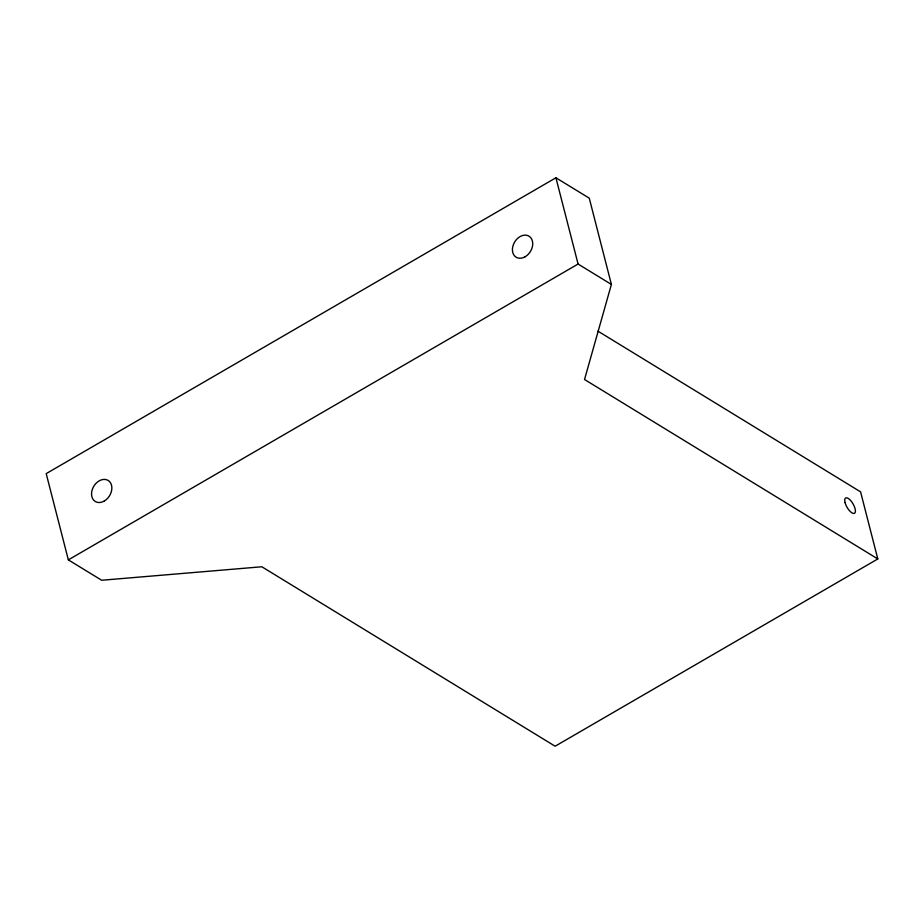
<?xml version="1.0" encoding="UTF-8"?>
<svg xmlns="http://www.w3.org/2000/svg" width="924" height="924" viewBox="0 0 924 924"><rect width="100%" height="100%" fill="white"/><g stroke="black" fill="none" stroke-linecap="round" stroke-linejoin="round"><path stroke-width="1.39" d="M611.399 284.43L584.522 379.498L877.8 558.951L555.128 746.222L261.85 566.77L101.675 580.26L68.341 559.875L46.2 473.619L555.925 177.778L589.258 198.163L611.399 284.43L578.077 264.033L555.925 177.778M68.341 559.875L578.077 264.033M597.978 331.173L860.579 491.857L877.8 558.951M104.285 501.027A12.335 9.205 -58.5 0 0 108.916 480.988A12.335 9.205 -58.5 0 0 91.903 490.863A12.335 9.205 -58.5 0 0 104.285 501.027M525.155 256.757A12.335 9.205 -58.5 0 0 529.787 236.717A12.335 9.205 -58.5 0 0 512.774 246.593A12.335 9.205 -58.5 0 0 525.155 256.757M845.033 502.541A8.87 3.465 59.9 0 0 854.192 513.432A8.87 3.465 59.9 0 0 850.969 500.9A8.87 3.465 59.9 0 0 845.033 502.541"/></g></svg>
